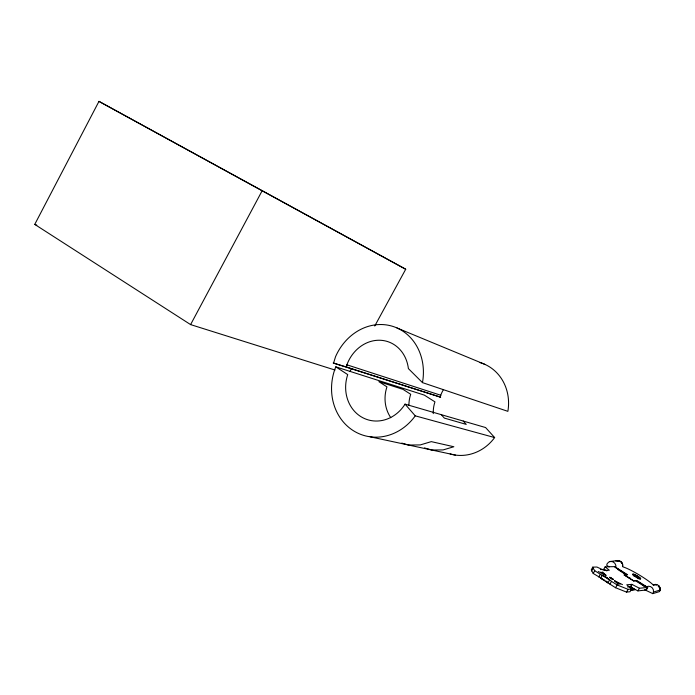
<?xml version="1.0" encoding="UTF-8"?>
<svg xmlns="http://www.w3.org/2000/svg" width="695" height="695" viewBox="0 0 695 695"><rect width="100%" height="100%" fill="white"/><g stroke="black" fill="none" stroke-linecap="round" stroke-linejoin="round"><path stroke-width="1.04" d="M479.715 362.503A44.61 40.727 -73 0 1 507.871 411.344L422.473 382.624L408.391 368.602A36.279 31.692 -72.1 0 0 380.808 340.289A36.279 31.692 -72.1 0 0 346.892 364.805L346.362 366.977L440.178 397.071M440.196 397.071L440.743 395.246A30.901 28.217 -73 0 1 443.297 389.843M333.565 363.12L335.537 356.726A52.368 45.757 -72.1 0 1 392.215 326.198A52.368 45.757 -72.1 0 1 422.473 382.624M347.022 364.84L346.362 366.977L333.174 362.998L440.665 397.219M652.779 593.626L659.494 591.593L660.18 590.02L653.482 592.018L652.779 593.626L644.604 589.707M335.007 370.035L190.595 324.6L34.75 224.389L98.968 101.374L405.715 269.243L374.744 326.007M190.595 324.6L262.145 190.76L98.968 101.374M349.967 371.417L351.514 368.576M603.642 569.457L605.128 566.842L609.341 570.256L604.242 570.43L596.918 567.033L592.792 567.129L591.254 569.839L593.217 573.471L602.556 579.005M591.541 570.951L593.078 568.223L592.792 567.129M593.217 573.471L594.772 570.725L593.078 568.223M598.76 577.006L600.324 574.261L594.772 570.725M600.593 578.214L602.252 575.286L606.605 577.432L609.584 579.96L607.917 582.897L600.593 578.214L604.945 580.351M632.016 584.434L630.504 587.084L637.923 590.889L645.82 590.046L647.297 587.466L639.435 588.239L631.903 584.365L626.751 584.79L631.555 589.013L630.009 591.732L626.543 592.105L615.562 587.735L609.932 584.148L611.504 581.376L606.961 577.745L600.324 574.261M615.562 587.735L617.143 584.964L628.106 589.351L631.555 589.013M626.125 574.834L617.577 569.335L618.411 569.309M626.942 574.791L614.154 566.634L605.128 566.842M627.646 577.024L630.469 578.379L629.74 578.344M626.543 592.105L628.106 589.351M626.986 574.713L624.153 574.93L633.597 580.881L635.491 580.664L643.935 586.093L644.821 585.937L647.297 587.466M630.365 587.014L631.903 584.365M627.472 586.962L630.556 586.684L635.143 589.577L630.869 590.324M637.923 590.889L639.435 588.239M643.935 586.093L644.821 585.937M646.402 589.986L647.827 587.492L636.941 580.638L633.597 580.881M659.703 590.872L659.494 590.932A4.257 3.988 54.5 0 0 659.833 589.925M610.019 561.525L616.96 560.622M631.06 589.994L635.143 589.577M600.376 569.561L604.511 569.431L606.848 570.908M370.192 436.808L455.425 455.086M440.456 396.211L440.743 395.246L346.892 364.805M433.28 413.621A30.823 28.573 -73.8 0 1 434.948 401.866L424.324 395.108L335.781 366.838A52.394 46.817 -72.7 0 0 353.72 430.917A52.394 46.817 -72.7 0 0 415.262 415.845L494.64 437.563A44.497 41.248 -73.8 0 1 450.134 453.974M424.463 447.928L431.743 450.012L443.071 449.926L453.844 446.746L431.291 441.629L420.275 444.922L408.53 445.035L401.745 443.089M335.781 366.838L347.726 374.605A36.296 32.43 -72.7 0 0 362.955 417.808A36.296 32.43 -72.7 0 0 405.055 404.142L485.597 427.547L494.64 437.563M609.915 577.441L612.686 578.987M34.75 224.389L36.783 225.137M397.019 327.979L484.728 364.302M618.307 584.391L614.432 580.707L622.477 584.617M598.23 571.507L605.979 575.338L602.582 571.985M612.26 579.256L611.374 578.787M262.145 190.76L405.715 269.243M614.78 566.694L627.594 574.756L624.153 574.93L633.64 580.803M636.307 580.69L644.778 586.015M630.504 587.084L632.285 588.213M600.81 572.046L605.979 575.338M614.432 580.707L620.044 584.278M602.252 575.286L609.584 579.96M611.504 581.376L617.143 584.964M609.15 566.911L606.666 565.278L607.187 563.671A4.9 4.648 62.2 0 1 615.822 567.676M610.922 578.509L609.88 577.745M606.162 581.107L609.932 584.148M606.431 581.628L607.917 582.897M463.226 421.04L466.232 424.402L444.314 418.077L441.299 414.672M405.055 404.142L415.262 415.845M646.498 586.875A4.726 4.422 55.7 0 1 653.482 592.018M653.335 584.99A4.63 4.335 54.5 0 1 660.18 590.02M654.481 584.877A4.257 3.988 54.5 0 1 656.593 584.851M658.486 585.911A4.257 3.988 54.5 0 1 659.677 587.761M615.848 561.056A4.795 4.552 60.8 0 1 622.651 566.634M617.047 560.969A4.439 4.213 60.8 0 1 619.254 561.047M621.182 562.255A4.439 4.213 60.8 0 1 621.869 563.185M638.731 578.674A3.779 0.478 30.8 0 1 638.062 578.37M634.118 575.99A3.779 0.478 30.8 0 1 633.605 575.573M633.605 575.017A3.779 0.478 30.8 0 1 636.846 576.633A3.779 0.478 30.8 0 1 639.565 578.622M623.041 566.903A19.399 2.45 30.8 0 1 639.548 575.139A19.399 2.45 30.8 0 1 653.491 585.294M639.947 578.44A4.613 0.582 30.8 0 1 638.801 578.666A4.613 0.582 30.8 0 1 633.475 575.451A4.613 0.582 30.8 0 1 633.71 574.669M635.482 575.521A4.613 0.582 30.8 0 1 638.488 577.345M654.699 584.816A4.257 3.979 54.5 0 1 656.801 584.79M658.704 585.85A4.257 3.979 54.5 0 1 660.042 589.864M658.252 586.345A3.545 3.319 54.5 0 1 658.843 587.058M617.264 560.943A4.431 4.205 60.8 0 1 619.471 561.021M620.505 561.499A4.431 4.205 60.8 0 1 622.529 566.503M408.903 405.559A32.344 29.65 -73.3 0 1 410.702 394.282L402.996 389.356L378.879 381.668L386.941 386.863A33.838 30.71 -73 0 0 390.772 417.678M613.268 579.335L609.758 577.284L613.268 579.335M633.988 575.165A4.613 0.582 30.7 0 0 640.625 578.718A4.613 0.582 30.7 0 0 635.734 575.052A4.613 0.582 30.7 0 0 633.988 575.165M634.492 575.364A3.779 0.478 30.7 0 0 639.93 578.283A3.779 0.478 30.7 0 0 635.925 575.278A3.779 0.478 30.7 0 0 634.492 575.364"/></g></svg>
